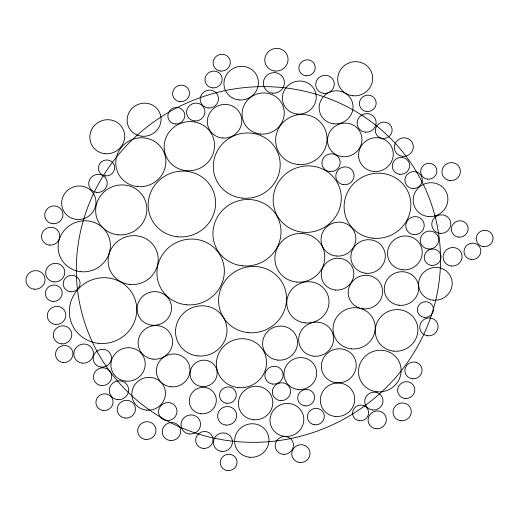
<?xml version="1.0" encoding="UTF-8"?>
<svg xmlns="http://www.w3.org/2000/svg" width="519" height="519" viewBox="0 0 519 519"><rect width="100%" height="100%" fill="white"/><g stroke="black" fill="none" stroke-linecap="round" stroke-linejoin="round"><path stroke-width="0.78" d="M234.458 441.384A183.298 176.629 -25.2 0 0 426.748 191.933A183.298 176.629 -25.2 0 0 114.076 160.118A183.298 176.629 -25.2 0 0 234.458 441.384M399.805 174.293A8.732 8.414 -25.2 0 0 408.972 162.408A8.732 8.414 -25.2 0 0 394.07 160.89A8.732 8.414 -25.2 0 0 399.805 174.293M471.304 259.545A8.46 8.155 -25.2 0 0 480.179 248.03A8.46 8.155 -25.2 0 0 465.744 246.564A8.46 8.155 -25.2 0 0 471.304 259.545M220.575 71.051A8.674 8.362 -25.2 0 0 229.677 59.244A8.674 8.362 -25.2 0 0 214.879 57.739A8.674 8.362 -25.2 0 0 220.575 71.051M405.086 398.449A8.648 8.336 -25.2 0 0 414.156 386.674A8.648 8.336 -25.2 0 0 399.403 385.176A8.648 8.336 -25.2 0 0 405.086 398.449M105.448 175.883A8.226 7.928 -25.2 0 0 114.083 164.685A8.226 7.928 -25.2 0 0 100.044 163.258A8.226 7.928 -25.2 0 0 105.448 175.883M305.976 75.774A8.252 7.954 -25.2 0 0 314.637 64.538A8.252 7.954 -25.2 0 0 300.559 63.11A8.252 7.954 -25.2 0 0 305.976 75.774M427.682 179.165A8.187 7.889 -25.2 0 0 436.265 168.026A8.187 7.889 -25.2 0 0 422.304 166.605A8.187 7.889 -25.2 0 0 427.682 179.165M424.347 317.394A8.116 7.824 -25.2 0 0 432.859 306.346A8.116 7.824 -25.2 0 0 419.015 304.938A8.116 7.824 -25.2 0 0 424.347 317.394M359.557 420.734A8.096 7.804 -25.2 0 0 368.049 409.712A8.096 7.804 -25.2 0 0 354.237 408.304A8.096 7.804 -25.2 0 0 359.557 420.734M175.214 123.963A8.538 8.226 -25.2 0 0 184.167 112.344A8.538 8.226 -25.2 0 0 169.603 110.858A8.538 8.226 -25.2 0 0 175.214 123.963M305.023 405.871A8.512 8.2 -25.2 0 0 313.95 394.284A8.512 8.2 -25.2 0 0 299.431 392.805A8.512 8.2 -25.2 0 0 305.023 405.871M189.493 433.994A9.842 9.485 -25.2 0 0 199.821 420.598A9.842 9.485 -25.2 0 0 183.025 418.885A9.842 9.485 -25.2 0 0 189.493 433.994M221.684 451.42A9.569 9.219 -25.2 0 0 231.721 438.399A9.569 9.219 -25.2 0 0 215.398 436.739A9.569 9.219 -25.2 0 0 221.684 451.42M365.376 132.131A9.563 9.212 -25.2 0 0 375.406 119.123A9.563 9.212 -25.2 0 0 359.103 117.463A9.563 9.212 -25.2 0 0 365.376 132.131M274.895 71.025A11.716 11.288 -25.2 0 0 287.182 55.079A11.716 11.288 -25.2 0 0 267.201 53.048A11.716 11.288 -25.2 0 0 274.895 71.025M200.996 413.76A13.637 13.144 -25.2 0 0 215.307 395.199A13.637 13.144 -25.2 0 0 192.043 392.831A13.637 13.144 -25.2 0 0 200.996 413.76M49.435 245.085A9.193 8.855 -25.2 0 0 59.075 232.577A9.193 8.855 -25.2 0 0 43.395 230.981A9.193 8.855 -25.2 0 0 49.435 245.085M329.844 171.614A9.219 8.881 -25.2 0 0 339.51 159.073A9.219 8.881 -25.2 0 0 323.791 157.478A9.219 8.881 -25.2 0 0 329.844 171.614M428.272 249.016A9.284 8.946 -25.2 0 0 438.01 236.385A9.284 8.946 -25.2 0 0 422.174 234.77A9.284 8.946 -25.2 0 0 428.272 249.016M280.273 400.584A9.199 8.862 -25.2 0 0 289.926 388.063A9.199 8.862 -25.2 0 0 274.233 386.467A9.199 8.862 -25.2 0 0 280.273 400.584M440.028 233.329A9.563 9.212 -25.2 0 0 450.057 220.322A9.563 9.212 -25.2 0 0 433.754 218.661A9.563 9.212 -25.2 0 0 440.028 233.329M208.125 107.958A9.225 8.888 -25.2 0 0 217.805 95.405A9.225 8.888 -25.2 0 0 202.066 93.809A9.225 8.888 -25.2 0 0 208.125 107.958M400.953 420.76A9.199 8.862 -25.2 0 0 410.607 408.239A9.199 8.862 -25.2 0 0 394.914 406.643A9.199 8.862 -25.2 0 0 400.953 420.76M53.97 281.882A9.602 9.251 -25.2 0 0 64.045 268.816A9.602 9.251 -25.2 0 0 47.664 267.149A9.602 9.251 -25.2 0 0 53.97 281.882M55.338 324.427A9.329 8.992 -25.2 0 0 65.128 311.731A9.329 8.992 -25.2 0 0 49.214 310.109A9.329 8.992 -25.2 0 0 55.338 324.427M170.232 440.508A9.297 8.953 -25.2 0 0 179.983 427.857A9.297 8.953 -25.2 0 0 164.127 426.248A9.297 8.953 -25.2 0 0 170.232 440.508M225.882 425.061A9.569 9.219 -25.2 0 0 235.918 412.041A9.569 9.219 -25.2 0 0 219.595 410.38A9.569 9.219 -25.2 0 0 225.882 425.061M402.575 156.316A9.563 9.212 -25.2 0 0 412.599 143.309A9.563 9.212 -25.2 0 0 396.295 141.648A9.563 9.212 -25.2 0 0 402.575 156.316M451.329 266.007A9.563 9.212 -25.2 0 0 461.359 252.993A9.563 9.212 -25.2 0 0 445.049 251.339A9.563 9.212 -25.2 0 0 451.329 266.007M283.127 454.287A9.199 8.862 -25.2 0 0 292.774 441.766A9.199 8.862 -25.2 0 0 277.081 440.17A9.199 8.862 -25.2 0 0 283.127 454.287M117.677 399.636A9.738 9.387 -25.2 0 0 127.895 386.376A9.738 9.387 -25.2 0 0 111.28 384.689A9.738 9.387 -25.2 0 0 117.677 399.636M101.14 367.076A9.193 8.855 -25.2 0 0 110.781 354.568A9.193 8.855 -25.2 0 0 95.1 352.972A9.193 8.855 -25.2 0 0 101.14 367.076M34.235 289.2A9.602 9.251 -25.2 0 0 44.31 276.127A9.602 9.251 -25.2 0 0 27.929 274.46A9.602 9.251 -25.2 0 0 34.235 289.2M336.494 382.782A17.575 16.932 -25.2 0 0 354.925 358.869A17.575 16.932 -25.2 0 0 324.952 355.82A17.575 16.932 -25.2 0 0 336.494 382.782M336.156 256.01A17.503 16.867 -25.2 0 0 354.516 232.188A17.503 16.867 -25.2 0 0 324.66 229.145A17.503 16.867 -25.2 0 0 336.156 256.01M104.955 153.689A17.555 16.919 -25.2 0 0 123.373 129.802A17.555 16.919 -25.2 0 0 93.42 126.753A17.555 16.919 -25.2 0 0 104.955 153.689M352.868 95.755A17.607 16.965 -25.2 0 0 371.345 71.791A17.607 16.965 -25.2 0 0 341.307 68.735A17.607 16.965 -25.2 0 0 352.868 95.755M428.266 216.52A17.471 16.835 -25.2 0 0 446.593 192.75A17.471 16.835 -25.2 0 0 416.789 189.714A17.471 16.835 -25.2 0 0 428.266 216.52M277.775 360.089A17.575 16.932 -25.2 0 0 296.213 336.169A17.575 16.932 -25.2 0 0 266.234 333.12A17.575 16.932 -25.2 0 0 277.775 360.089M238.909 99.901A17.348 16.718 -25.2 0 0 257.106 76.287A17.348 16.718 -25.2 0 0 227.51 73.276A17.348 16.718 -25.2 0 0 238.909 99.901M399.221 305.25A17.335 16.705 -25.2 0 0 417.406 281.661A17.335 16.705 -25.2 0 0 387.842 278.658A17.335 16.705 -25.2 0 0 399.221 305.25M335.248 416.446A17.296 16.666 -25.2 0 0 353.394 392.909A17.296 16.666 -25.2 0 0 323.882 389.905A17.296 16.666 -25.2 0 0 335.248 416.446M141.869 136.205A17.075 16.452 -25.2 0 0 159.781 112.967A17.075 16.452 -25.2 0 0 130.652 110.009A17.075 16.452 -25.2 0 0 141.869 136.205M376.995 391.78A21.467 20.689 -25.2 0 0 399.52 362.567A21.467 20.689 -25.2 0 0 362.898 358.837A21.467 20.689 -25.2 0 0 376.995 391.78M284.684 436.343A17.023 16.407 -25.2 0 0 302.538 413.176A17.023 16.407 -25.2 0 0 273.5 410.218A17.023 16.407 -25.2 0 0 284.684 436.343M412.456 188.462A8.732 8.414 -25.2 0 0 421.623 176.57A8.732 8.414 -25.2 0 0 406.721 175.059A8.732 8.414 -25.2 0 0 412.456 188.462M152.035 325.218A17.348 16.718 -25.2 0 0 170.238 301.604A17.348 16.718 -25.2 0 0 140.643 298.594A17.348 16.718 -25.2 0 0 152.035 325.218M76.559 219.42A17.283 16.653 -25.2 0 0 94.685 195.903A17.283 16.653 -25.2 0 0 65.206 192.906A17.283 16.653 -25.2 0 0 76.559 219.42M342.462 156.654A17.335 16.705 -25.2 0 0 360.647 133.059A17.335 16.705 -25.2 0 0 331.077 130.055A17.335 16.705 -25.2 0 0 342.462 156.654M402.582 269.776A17.471 16.835 -25.2 0 0 420.909 246A17.471 16.835 -25.2 0 0 391.105 242.97A17.471 16.835 -25.2 0 0 402.582 269.776M253.337 419.741A17.296 16.666 -25.2 0 0 271.489 396.198A17.296 16.666 -25.2 0 0 241.977 393.194A17.296 16.666 -25.2 0 0 253.337 419.741M333.847 123.807A17.056 16.439 -25.2 0 0 351.739 100.589A17.056 16.439 -25.2 0 0 322.643 97.63A17.056 16.439 -25.2 0 0 333.847 123.807M483.539 246.655A8.46 8.155 -25.2 0 0 492.414 235.146A8.46 8.155 -25.2 0 0 477.98 233.673A8.46 8.155 -25.2 0 0 483.539 246.655M212.446 87.873A8.674 8.362 -25.2 0 0 221.548 76.072A8.674 8.362 -25.2 0 0 206.75 74.567A8.674 8.362 -25.2 0 0 212.446 87.873M365.817 273.247A17.335 16.705 -25.2 0 0 384.002 249.658A17.335 16.705 -25.2 0 0 354.432 246.648A17.335 16.705 -25.2 0 0 365.817 273.247M412.352 378.747A8.648 8.336 -25.2 0 0 421.428 366.972A8.648 8.336 -25.2 0 0 406.675 365.473A8.648 8.336 -25.2 0 0 412.352 378.747M351.357 348.852A21.26 20.488 -25.2 0 0 373.661 319.912A21.26 20.488 -25.2 0 0 337.395 316.227A21.26 20.488 -25.2 0 0 351.357 348.852M63.091 362.502A8.778 8.46 -25.2 0 0 72.303 350.552A8.778 8.46 -25.2 0 0 57.33 349.034A8.778 8.46 -25.2 0 0 63.091 362.502M203.201 448.41A8.745 8.427 -25.2 0 0 212.375 436.511A8.745 8.427 -25.2 0 0 197.454 434.993A8.745 8.427 -25.2 0 0 203.201 448.41M227.517 470.603A8.466 8.161 -25.2 0 0 236.398 459.075A8.466 8.161 -25.2 0 0 221.957 457.609A8.466 8.161 -25.2 0 0 227.517 470.603M366.68 111.514A8.46 8.155 -25.2 0 0 375.555 99.998A8.46 8.155 -25.2 0 0 361.12 98.526A8.46 8.155 -25.2 0 0 366.68 111.514M272.494 93.148A10.614 10.231 -25.2 0 0 283.627 78.7A10.614 10.231 -25.2 0 0 265.527 76.857A10.614 10.231 -25.2 0 0 272.494 93.148M433.19 300.183A16.919 16.303 -25.2 0 0 450.94 277.152A16.919 16.303 -25.2 0 0 422.077 274.22A16.919 16.303 -25.2 0 0 433.19 300.183M249.529 457.239A17.296 16.666 -25.2 0 0 267.674 433.696A17.296 16.666 -25.2 0 0 238.169 430.692A17.296 16.666 -25.2 0 0 249.529 457.239M125.793 381.134A17.283 16.653 -25.2 0 0 143.919 357.617A17.283 16.653 -25.2 0 0 114.44 354.62A17.283 16.653 -25.2 0 0 125.793 381.134M70.532 291.749A8.505 8.194 -25.2 0 0 79.452 280.182A8.505 8.194 -25.2 0 0 64.946 278.703A8.505 8.194 -25.2 0 0 70.532 291.749M170.978 386.778A16.939 16.323 -25.2 0 0 188.747 363.722A16.939 16.323 -25.2 0 0 159.852 360.783A16.939 16.323 -25.2 0 0 170.978 386.778M103.365 410.529A8.641 8.323 -25.2 0 0 112.428 398.774A8.641 8.323 -25.2 0 0 97.689 397.275A8.641 8.323 -25.2 0 0 103.365 410.529M186.055 170.647A25.353 24.432 -25.2 0 0 212.647 136.14A25.353 24.432 -25.2 0 0 169.402 131.742A25.353 24.432 -25.2 0 0 186.055 170.647M298.146 389.471A16.472 15.875 -25.2 0 0 315.429 367.05A16.472 15.875 -25.2 0 0 287.331 364.195A16.472 15.875 -25.2 0 0 298.146 389.471M335.384 289.998A16.407 15.81 -25.2 0 0 352.596 267.674A16.407 15.81 -25.2 0 0 324.615 264.826A16.407 15.81 -25.2 0 0 335.384 289.998M96.761 192.387A9.329 8.992 -25.2 0 0 106.544 179.697A9.329 8.992 -25.2 0 0 90.637 178.075A9.329 8.992 -25.2 0 0 96.761 192.387M323.778 93.394A9.355 9.011 -25.2 0 0 333.594 80.666A9.355 9.011 -25.2 0 0 317.634 79.044A9.355 9.011 -25.2 0 0 323.778 93.394M449.954 180.567A9.284 8.946 -25.2 0 0 459.691 167.929A9.284 8.946 -25.2 0 0 443.855 166.32A9.284 8.946 -25.2 0 0 449.954 180.567M313.833 356.164A17.575 16.932 -25.2 0 0 332.27 332.251A17.575 16.932 -25.2 0 0 302.292 329.202A17.575 16.932 -25.2 0 0 313.833 356.164M222.288 137.996A17.348 16.718 -25.2 0 0 240.492 114.381A17.348 16.718 -25.2 0 0 210.896 111.371A17.348 16.718 -25.2 0 0 222.288 137.996M427.727 335.787A9.219 8.881 -25.2 0 0 437.394 323.246A9.219 8.881 -25.2 0 0 421.675 321.644A9.219 8.881 -25.2 0 0 427.727 335.787M372.668 409.978A9.199 8.862 -25.2 0 0 382.315 397.457A9.199 8.862 -25.2 0 0 366.622 395.861A9.199 8.862 -25.2 0 0 372.668 409.978M80.808 271.684A26.313 25.36 -25.2 0 0 108.413 235.873A26.313 25.36 -25.2 0 0 63.526 231.305A26.313 25.36 -25.2 0 0 80.808 271.684M201.846 386.558A13.637 13.144 -25.2 0 0 216.151 367.997A13.637 13.144 -25.2 0 0 192.886 365.636A13.637 13.144 -25.2 0 0 201.846 386.558M373.628 171.465A17.471 16.835 -25.2 0 0 391.955 147.694A17.471 16.835 -25.2 0 0 362.158 144.658A17.471 16.835 -25.2 0 0 373.628 171.465M153.092 359.148A17.348 16.718 -25.2 0 0 171.296 335.534A17.348 16.718 -25.2 0 0 141.693 332.523A17.348 16.718 -25.2 0 0 153.092 359.148M52.646 223.702A9.193 8.855 -25.2 0 0 62.286 211.194A9.193 8.855 -25.2 0 0 46.613 209.598A9.193 8.855 -25.2 0 0 52.646 223.702M343.727 184.712A9.219 8.881 -25.2 0 0 353.394 172.172A9.219 8.881 -25.2 0 0 337.674 170.569A9.219 8.881 -25.2 0 0 343.727 184.712M413.779 234.569A9.284 8.946 -25.2 0 0 423.523 221.937A9.284 8.946 -25.2 0 0 407.681 220.322A9.284 8.946 -25.2 0 0 413.779 234.569M272.793 384.073A9.199 8.862 -25.2 0 0 282.446 371.552A9.199 8.862 -25.2 0 0 266.753 369.956A9.199 8.862 -25.2 0 0 272.793 384.073M166.547 420.539A9.297 8.953 -25.2 0 0 176.298 407.889A9.297 8.953 -25.2 0 0 160.449 406.28A9.297 8.953 -25.2 0 0 166.547 420.539M101.387 385.572A9.193 8.855 -25.2 0 0 111.027 373.064A9.193 8.855 -25.2 0 0 95.347 371.468A9.193 8.855 -25.2 0 0 101.387 385.572M302.739 232.214A34.273 33.028 -25.2 0 0 338.699 185.568A34.273 33.028 -25.2 0 0 280.228 179.619A34.273 33.028 -25.2 0 0 302.739 232.214M179.95 101.679A8.538 8.226 -25.2 0 0 188.903 90.059A8.538 8.226 -25.2 0 0 174.345 88.58A8.538 8.226 -25.2 0 0 179.95 101.679M393.746 351.142A21.467 20.689 -25.2 0 0 416.27 321.929A21.467 20.689 -25.2 0 0 379.649 318.199A21.467 20.689 -25.2 0 0 393.746 351.142M314.741 424.808A8.512 8.2 -25.2 0 0 323.674 413.228A8.512 8.2 -25.2 0 0 309.155 411.749A8.512 8.2 -25.2 0 0 314.741 424.808M296.563 282.038A25.113 24.198 -25.2 0 0 322.909 247.861A25.113 24.198 -25.2 0 0 280.072 243.502A25.113 24.198 -25.2 0 0 296.563 282.038M248.088 332.64A34.209 32.963 -25.2 0 0 283.977 286.086A34.209 32.963 -25.2 0 0 225.622 280.15A34.209 32.963 -25.2 0 0 248.088 332.64M137.529 186.574A25.217 24.296 -25.2 0 0 163.978 152.262A25.217 24.296 -25.2 0 0 120.966 147.883A25.217 24.296 -25.2 0 0 137.529 186.574M297.082 114.044A17.056 16.439 -25.2 0 0 314.981 90.831A17.056 16.439 -25.2 0 0 285.878 87.867A17.056 16.439 -25.2 0 0 297.082 114.044M458.634 237.144A8.46 8.155 -25.2 0 0 467.509 225.635A8.46 8.155 -25.2 0 0 453.074 224.163A8.46 8.155 -25.2 0 0 458.634 237.144M238.15 387.596A25.249 24.328 -25.2 0 0 264.638 353.231A25.249 24.328 -25.2 0 0 221.568 348.846A25.249 24.328 -25.2 0 0 238.15 387.596M129.86 284.457A25.217 24.296 -25.2 0 0 156.31 250.139A25.217 24.296 -25.2 0 0 113.298 245.766A25.217 24.296 -25.2 0 0 129.86 284.457M226.803 403.328A8.466 8.161 -25.2 0 0 235.691 391.806A8.466 8.161 -25.2 0 0 221.243 390.333A8.466 8.161 -25.2 0 0 226.803 403.328M177.466 236.768A33.93 32.697 -25.2 0 0 213.062 190.583A33.93 32.697 -25.2 0 0 155.181 184.693A33.93 32.697 -25.2 0 0 177.466 236.768M382.639 138.463A8.46 8.155 -25.2 0 0 391.514 126.947A8.46 8.155 -25.2 0 0 377.079 125.481A8.46 8.155 -25.2 0 0 382.639 138.463M52.659 301.448A8.505 8.194 -25.2 0 0 61.579 289.874A8.505 8.194 -25.2 0 0 47.08 288.395A8.505 8.194 -25.2 0 0 52.659 301.448M242.49 265.819A34.273 33.028 -25.2 0 0 278.45 219.174A34.273 33.028 -25.2 0 0 219.978 213.225A34.273 33.028 -25.2 0 0 242.49 265.819M194.528 120.94A9.225 8.888 -25.2 0 0 204.207 108.387A9.225 8.888 -25.2 0 0 188.468 106.784A9.225 8.888 -25.2 0 0 194.528 120.94M363.138 308.837A17.335 16.705 -25.2 0 0 381.322 285.249A17.335 16.705 -25.2 0 0 351.752 282.239A17.335 16.705 -25.2 0 0 363.138 308.837M376.016 428.733A9.199 8.862 -25.2 0 0 385.662 416.219A9.199 8.862 -25.2 0 0 369.969 414.623A9.199 8.862 -25.2 0 0 376.016 428.733M197.882 355.924A25.905 24.957 -25.2 0 0 225.051 320.671A25.905 24.957 -25.2 0 0 180.865 316.175A25.905 24.957 -25.2 0 0 197.882 355.924M117.897 234.783A25.762 24.828 -25.2 0 0 144.924 199.718A25.762 24.828 -25.2 0 0 100.971 195.248A25.762 24.828 -25.2 0 0 117.897 234.783M297.958 164.51A25.866 24.925 -25.2 0 0 325.089 129.302A25.866 24.925 -25.2 0 0 280.967 124.813A25.866 24.925 -25.2 0 0 297.958 164.51M98.623 343.364A33.93 32.697 -25.2 0 0 134.22 297.186A33.93 32.697 -25.2 0 0 76.338 291.295A33.93 32.697 -25.2 0 0 98.623 343.364M305.107 322.889A21.26 20.488 -25.2 0 0 327.418 293.949A21.26 20.488 -25.2 0 0 291.146 290.264A21.26 20.488 -25.2 0 0 305.107 322.889M260.382 134.019A21.227 20.455 -25.2 0 0 282.654 105.13A21.227 20.455 -25.2 0 0 246.441 101.445A21.227 20.455 -25.2 0 0 260.382 134.019M431.503 265.391A8.46 8.155 -25.2 0 0 440.378 253.875A8.46 8.155 -25.2 0 0 425.95 252.409A8.46 8.155 -25.2 0 0 431.503 265.391M146.423 410.107A16.939 16.323 -25.2 0 0 164.192 387.057A16.939 16.323 -25.2 0 0 135.303 384.118A16.939 16.323 -25.2 0 0 146.423 410.107M299.697 462.494A9.199 8.862 -25.2 0 0 309.35 449.973A9.199 8.862 -25.2 0 0 293.657 448.377A9.199 8.862 -25.2 0 0 299.697 462.494M186.191 304.737A33.93 32.697 -25.2 0 0 221.795 258.553A33.93 32.697 -25.2 0 0 163.907 252.669A33.93 32.697 -25.2 0 0 186.191 304.737M373.077 238.202A33.586 32.366 -25.2 0 0 408.317 192.491A33.586 32.366 -25.2 0 0 351.019 186.665A33.586 32.366 -25.2 0 0 373.077 238.202M242.341 198.096A33.657 32.431 -25.2 0 0 277.652 152.294A33.657 32.431 -25.2 0 0 220.238 146.449A33.657 32.431 -25.2 0 0 242.341 198.096M145.631 439.457A9.193 8.855 -25.2 0 0 155.272 426.949A9.193 8.855 -25.2 0 0 139.598 425.353A9.193 8.855 -25.2 0 0 145.631 439.457M82.346 363.144A9.88 9.517 -25.2 0 0 92.706 349.702A9.88 9.517 -25.2 0 0 75.858 347.99A9.88 9.517 -25.2 0 0 82.346 363.144M61.32 343.876A9.329 8.992 -25.2 0 0 71.103 331.18A9.329 8.992 -25.2 0 0 55.196 329.559A9.329 8.992 -25.2 0 0 61.32 343.876M125.131 418.074A9.193 8.855 -25.2 0 0 134.771 405.566A9.193 8.855 -25.2 0 0 119.098 403.97A9.193 8.855 -25.2 0 0 125.131 418.074"/></g></svg>
